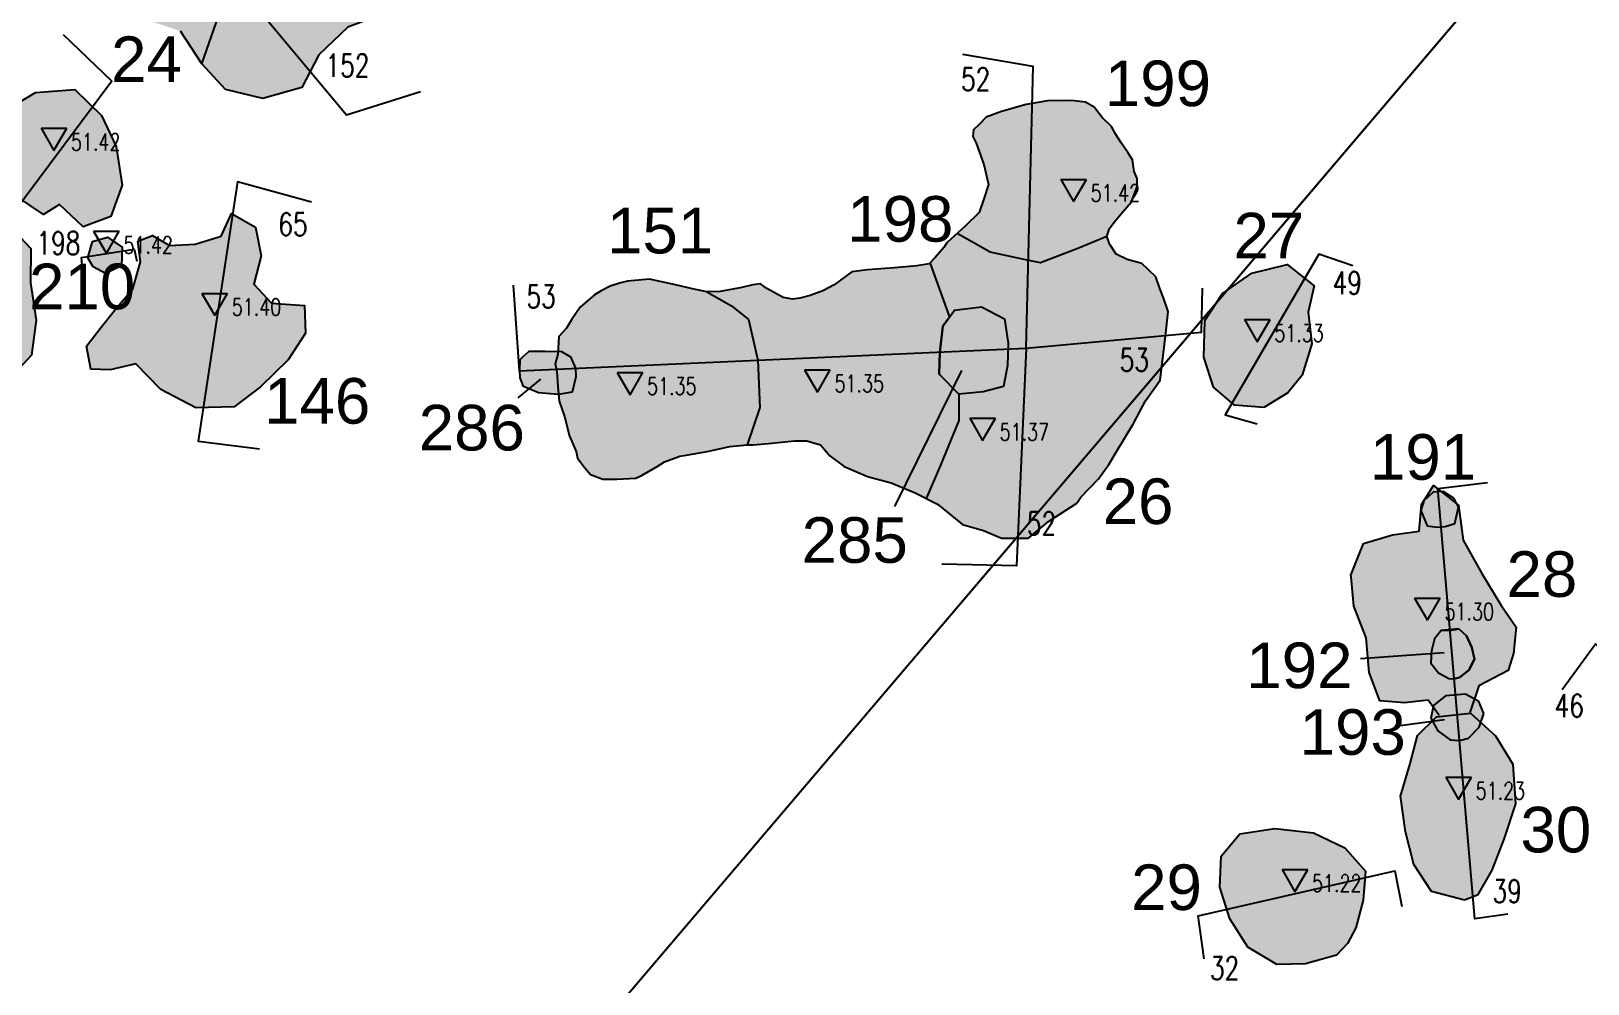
# Model space of a CAD drawing. Header units: millimetres. Extents: x 4462692 to 4462814, y 5793999 to 5794154.
# Drawn here: x 4462763.55 to 4462777.22, y 5794117.32 to 5794125.68 of the extents above; entities that cross this region are included whole.
import ezdxf

# ---------------------------------------------------------------- set-up
doc = ezdxf.new("R2010")
doc.units = ezdxf.units.MM
for name, color, linetype in [('00ProfilNr', 5, 'Continuous'), ('Befunde', 36, 'Continuous'), ('Befundnummern', 36, 'Continuous'), ('Flächengrenzen', 1, 'Continuous'), ('Gruben', 252, 'Continuous'), ('HÖHEN', 7, 'Continuous'), ('Pfosten', 254, 'Continuous'), ('Profile', 160, 'Continuous')]:
    doc.layers.add(name, color=color, linetype=linetype)
doc.styles.add('ROMANS', font='ROMANS.shx', dxfattribs={"width": 0.75})
doc.styles.get("Standard").update_dxf_attribs({"font": 'arial.ttf'})

# ---------------------------------------------------------------- blocks, each defined once
blk = doc.blocks.new('HP_FERTIG_OBERKANTE')
for p, q in [((-0.075, 0.1299), (0.075, 0.1299)), ((-0.075, 0.1299), (0, 0)), ((0, 0), (0.075, 0.1299))]:
    blk.add_line(p, q)
at = {"style": 'ROMANS', "width": 0.75}
blk.add_attdef('HÖHE', (0.1, 0), '', height=0.1, dxfattribs=at)

msp = doc.modelspace()

# ---------------------------------------------------------------- hatches: boundary and pattern name
at = {"layer": 'Gruben'}
h = msp.add_hatch(color=256, dxfattribs=at)
h.dxf.hatch_style = 1
h.paths.add_polyline_path([(4462778.433, 5794132.84), (4462778.134, 5794132.822), (4462777.84, 5794132.794), (4462777.668, 5794132.982), (4462777.642, 5794133.198), (4462777.483, 5794133.267), (4462777.51, 5794133.509), (4462777.622, 5794133.739), (4462777.838, 5794133.918), (4462778.119, 5794133.963), (4462778.382, 5794133.888), (4462778.614, 5794133.842), (4462778.785, 5794133.627), (4462778.891, 5794133.452), (4462778.814, 5794133.233), (4462778.666, 5794133.082)])
h.paths.add_polyline_path([(4462773.512, 5794123.029), (4462773.531, 5794123.221), (4462773.49, 5794123.34), (4462773.459, 5794123.422), (4462773.424, 5794123.524), (4462773.361, 5794123.584), (4462773.301, 5794123.641), (4462773.172, 5794123.678), (4462773.075, 5794123.723), (4462773.021, 5794123.808), (4462772.993, 5794123.88), (4462773.018, 5794123.95), (4462773.059, 5794124.006), (4462773.135, 5794124.097), (4462773.21, 5794124.182), (4462773.229, 5794124.229), (4462773.26, 5794124.314), (4462773.26, 5794124.387), (4462773.235, 5794124.449), (4462773.22, 5794124.553), (4462773.179, 5794124.616), (4462773.119, 5794124.701), (4462773.074, 5794124.775), (4462773.034, 5794124.844), (4462772.952, 5794124.923), (4462772.882, 5794125.014), (4462772.807, 5794125.058), (4462772.684, 5794125.074), (4462772.473, 5794125.069), (4462772.285, 5794125.038), (4462772.07, 5794124.976), (4462771.936, 5794124.926), (4462771.869, 5794124.859), (4462771.824, 5794124.814), (4462771.819, 5794124.756), (4462771.846, 5794124.698), (4462771.913, 5794124.51), (4462771.954, 5794124.336), (4462771.913, 5794124.21), (4462771.873, 5794124.09), (4462771.752, 5794123.973), (4462771.59, 5794123.824), (4462771.563, 5794123.784), (4462771.487, 5794123.694), (4462771.434, 5794123.64), (4462771.326, 5794123.622), (4462771.129, 5794123.605), (4462770.892, 5794123.587), (4462770.757, 5794123.569), (4462770.6, 5794123.455), (4462770.501, 5794123.402), (4462770.389, 5794123.361), (4462770.3, 5794123.339), (4462770.237, 5794123.33), (4462770.152, 5794123.344), (4462770.009, 5794123.424), (4462769.955, 5794123.464), (4462769.888, 5794123.455), (4462769.789, 5794123.433), (4462769.6, 5794123.397), (4462769.483, 5794123.393), (4462769.385, 5794123.415), (4462769.183, 5794123.46), (4462768.981, 5794123.504), (4462768.788, 5794123.487), (4462768.717, 5794123.469), (4462768.636, 5794123.442), (4462768.555, 5794123.402), (4462768.497, 5794123.366), (4462768.372, 5794123.258), (4462768.296, 5794123.147), (4462768.251, 5794123.075), (4462768.184, 5794123.003), (4462768.175, 5794122.847), (4462768.152, 5794122.762), (4462768.166, 5794122.695), (4462768.175, 5794122.56), (4462768.188, 5794122.435), (4462768.233, 5794122.301), (4462768.278, 5794122.126), (4462768.336, 5794121.992), (4462768.349, 5794121.934), (4462768.412, 5794121.849), (4462768.461, 5794121.791), (4462768.569, 5794121.75), (4462768.694, 5794121.75), (4462768.86, 5794121.759), (4462768.914, 5794121.786), (4462769.048, 5794121.862), (4462769.111, 5794121.902), (4462769.245, 5794121.952), (4462769.303, 5794121.961), (4462769.487, 5794121.992), (4462769.684, 5794122.037), (4462769.837, 5794122.05), (4462769.89, 5794122.05), (4462770.025, 5794122.064), (4462770.253, 5794122.086), (4462770.361, 5794122.086), (4462770.482, 5794122.05), (4462770.562, 5794121.956), (4462770.688, 5794121.862), (4462770.894, 5794121.772), (4462771.1, 5794121.718), (4462771.311, 5794121.629), (4462771.508, 5794121.53), (4462771.727, 5794121.351), (4462771.911, 5794121.298), (4462772.068, 5794121.233), (4462772.306, 5794121.233), (4462772.481, 5794121.377), (4462772.731, 5794121.538), (4462772.767, 5794121.591), (4462772.92, 5794121.753), (4462773.01, 5794121.879), (4462773.077, 5794121.987), (4462773.229, 5794122.237), (4462773.333, 5794122.436), (4462773.463, 5794122.619)])
h.paths.add_polyline_path([(4462774.373, 5794122.38), (4462774.115, 5794122.399), (4462773.931, 5794122.556), (4462773.846, 5794122.82), (4462773.853, 5794123.142), (4462774.008, 5794123.38), (4462774.267, 5794123.558), (4462774.577, 5794123.635), (4462774.815, 5794123.447), (4462774.76, 5794123.214), (4462774.792, 5794122.937), (4462774.708, 5794122.663), (4462774.582, 5794122.508)])
h = msp.add_hatch(color=256, dxfattribs=at)
h.dxf.hatch_style = 1
h.paths.add_polyline_path([(4462764.375, 5794125.883), (4462764.161, 5794126.076), (4462764.006, 5794126.376), (4462764.072, 5794126.637), (4462764.026, 5794126.941), (4462763.922, 5794127.195), (4462764.033, 5794127.501), (4462764.294, 5794127.624), (4462764.617, 5794127.68), (4462764.803, 5794127.606), (4462765.028, 5794127.314), (4462765.282, 5794127.132), (4462765.448, 5794126.941), (4462765.663, 5794126.975), (4462765.891, 5794127.145), (4462766.142, 5794127.333), (4462766.391, 5794127.512), (4462766.675, 5794127.546), (4462766.938, 5794127.384), (4462767.155, 5794127.154), (4462767.245, 5794126.783), (4462767.13, 5794126.456), (4462766.956, 5794126.139), (4462766.7, 5794125.854), (4462766.331, 5794125.717), (4462766.077, 5794125.473), (4462765.927, 5794125.186), (4462765.587, 5794125.09), (4462765.257, 5794125.169), (4462765.052, 5794125.395), (4462764.863, 5794125.682), (4462764.593, 5794125.772)])
h.paths.add_polyline_path([(4462764.934, 5794127.436), (4462764.803, 5794127.606), (4462764.617, 5794127.68), (4462764.294, 5794127.624), (4462764.033, 5794127.501), (4462763.922, 5794127.195), (4462764.026, 5794126.941), (4462764.072, 5794126.637), (4462764.376, 5794126.964), (4462764.525, 5794127.092)], flags=17)
h = msp.add_hatch(color=256, dxfattribs=at)
h.dxf.hatch_style = 1
h.paths.add_polyline_path([(4462758.09, 5794122.679), (4462758.037, 5794122.885), (4462758.049, 5794123.169), (4462758.14, 5794123.435), (4462758.286, 5794123.578), (4462758.548, 5794123.607), (4462758.826, 5794123.611), (4462759.106, 5794123.521), (4462759.29, 5794123.325), (4462759.398, 5794123.009), (4462759.429, 5794122.757), (4462759.413, 5794122.43), (4462759.193, 5794122.229), (4462758.865, 5794122.3), (4462758.597, 5794122.364), (4462758.404, 5794122.444), (4462758.223, 5794122.545)])
h.paths.add_polyline_path([(4462757.059, 5794123.908), (4462756.863, 5794124.031), (4462756.749, 5794124.279), (4462756.637, 5794124.558), (4462756.753, 5794124.782), (4462756.957, 5794124.895), (4462757.195, 5794125.013), (4462757.435, 5794125.013), (4462757.697, 5794124.866), (4462757.9, 5794124.629), (4462757.979, 5794124.397), (4462758.009, 5794124.075), (4462757.897, 5794123.848), (4462757.709, 5794123.729), (4462757.398, 5794123.699), (4462757.239, 5794123.809)])
h.paths.add_polyline_path([(4462761.95, 5794123.371), (4462762.099, 5794123.63), (4462762.264, 5794123.889), (4462762.482, 5794124.037), (4462762.72, 5794124.175), (4462763.051, 5794124.163), (4462763.317, 5794124.024), (4462763.549, 5794123.775), (4462763.546, 5794123.474), (4462763.598, 5794123.146), (4462763.557, 5794122.839), (4462763.333, 5794122.599), (4462763.018, 5794122.433), (4462762.628, 5794122.575), (4462762.329, 5794122.681), (4462762.067, 5794122.933), (4462761.973, 5794123.161)])
h.paths.add_polyline_path([(4462763.141, 5794124.848), (4462763.343, 5794124.995), (4462763.592, 5794125.143), (4462763.936, 5794125.17), (4462764.169, 5794124.941), (4462764.298, 5794124.668), (4462764.35, 5794124.331), (4462764.251, 5794124.054), (4462764.009, 5794123.965), (4462763.8, 5794124.161), (4462763.662, 5794124.073), (4462763.428, 5794124.229), (4462763.242, 5794124.44), (4462763.141, 5794124.674)])
h.paths.add_polyline_path([(4462764.293, 5794123.241), (4462764.446, 5794123.421), (4462764.511, 5794123.656), (4462764.489, 5794123.838), (4462764.619, 5794123.888), (4462764.768, 5794123.801), (4462764.992, 5794123.811), (4462765.219, 5794123.882), (4462765.31, 5794124.081), (4462765.523, 5794123.961), (4462765.57, 5794123.711), (4462765.508, 5794123.461), (4462765.663, 5794123.295), (4462765.951, 5794123.273), (4462765.96, 5794123.031), (4462765.808, 5794122.797), (4462765.567, 5794122.56), (4462765.335, 5794122.385), (4462764.998, 5794122.375), (4462764.691, 5794122.538), (4462764.471, 5794122.762), (4462764.245, 5794122.71), (4462764.077, 5794122.714), (4462764.038, 5794122.918), (4462764.166, 5794123.083)])
h.paths.add_polyline_path([(4462765.359, 5794126.094), (4462765.419, 5794126.496), (4462765.663, 5794126.975), (4462765.891, 5794127.145), (4462766.391, 5794127.512), (4462766.675, 5794127.546), (4462766.938, 5794127.384), (4462767.155, 5794127.154), (4462767.245, 5794126.783), (4462767.13, 5794126.456), (4462766.956, 5794126.139), (4462766.7, 5794125.854), (4462766.331, 5794125.717), (4462766.077, 5794125.473), (4462766.001, 5794125.327), (4462765.927, 5794125.186), (4462765.587, 5794125.09), (4462765.257, 5794125.169), (4462765.052, 5794125.395), (4462765.197, 5794125.812), (4462765.359, 5794126.094)])
h = msp.add_hatch(color=256, dxfattribs=at)
h.dxf.hatch_style = 1
h.paths.add_polyline_path([(4462776.132, 5794118.056), (4462776.131, 5794118.059), (4462775.842, 5794118.132), (4462775.689, 5794118.369), (4462775.615, 5794118.655), (4462775.571, 5794118.967), (4462775.655, 5794119.256), (4462775.721, 5794119.501), (4462775.886, 5794119.665), (4462776.186, 5794119.698), (4462776.404, 5794119.498), (4462776.556, 5794119.249), (4462776.58, 5794118.902), (4462776.478, 5794118.592), (4462776.374, 5794118.32), (4462776.247, 5794118.101)])
h.paths.add_polyline_path([(4462775.912, 5794119.675), (4462775.815, 5794119.811), (4462775.605, 5794119.787), (4462775.389, 5794119.804), (4462775.295, 5794120.053), (4462775.271, 5794120.357), (4462775.162, 5794120.635), (4462775.139, 5794120.893), (4462775.135, 5794120.908), (4462775.246, 5794121.185), (4462775.5, 5794121.261), (4462775.734, 5794121.293), (4462775.755, 5794121.528), (4462775.862, 5794121.693), (4462776.08, 5794121.521), (4462776.12, 5794121.214), (4462776.284, 5794120.921), (4462776.453, 5794120.647), (4462776.586, 5794120.452), (4462776.563, 5794120.221), (4462776.517, 5794120.07), (4462776.258, 5794119.936), (4462776.181, 5794119.702)])
h = msp.add_hatch(color=256, dxfattribs=at)
h.dxf.hatch_style = 1
h.paths.add_polyline_path([(4462775.39, 5794116.064), (4462775.151, 5794116.106), (4462774.963, 5794116.281), (4462774.844, 5794116.58), (4462774.993, 5794116.844), (4462775.253, 5794117.025), (4462775.51, 5794117.115), (4462775.784, 5794117.183), (4462775.964, 5794116.944), (4462775.91, 5794116.679), (4462775.742, 5794116.46), (4462775.56, 5794116.206), (4462775.42, 5794116.069)])
h.paths.add_polyline_path([(4462775.009, 5794117.574), (4462774.738, 5794117.498), (4462774.485, 5794117.492), (4462774.231, 5794117.644), (4462774.072, 5794117.891), (4462773.987, 5794118.171), (4462773.996, 5794118.441), (4462774.162, 5794118.637), (4462774.467, 5794118.686), (4462774.807, 5794118.648), (4462775.082, 5794118.516), (4462775.263, 5794118.309), (4462775.244, 5794118.055), (4462775.179, 5794117.814), (4462775.106, 5794117.674)])
h.paths.add_polyline_path([(4462775.76, 5794115.098), (4462776.047, 5794115.018), (4462776.358, 5794115.144), (4462776.553, 5794115.379), (4462776.705, 5794115.668), (4462776.823, 5794116.013), (4462776.849, 5794116.323), (4462776.793, 5794116.602), (4462776.628, 5794116.806), (4462776.366, 5794116.819), (4462776.108, 5794116.7), (4462775.872, 5794116.496), (4462775.663, 5794116.197), (4462775.52, 5794115.904), (4462775.445, 5794115.608), (4462775.526, 5794115.283)])
at = {"layer": 'Pfosten'}
h = msp.add_hatch(color=256, dxfattribs=at)
h.dxf.hatch_style = 1
h.paths.add_polyline_path([(4462764.05, 5794123.692), (4462764.092, 5794123.835), (4462764.223, 5794123.873), (4462764.352, 5794123.787), (4462764.346, 5794123.622), (4462764.206, 5794123.554), (4462764.096, 5794123.613)])
h = msp.add_hatch(color=256, dxfattribs=at)
h.dxf.hatch_style = 1
h.paths.add_polyline_path([(4462767.841, 5794122.705), (4462767.846, 5794122.8), (4462767.87, 5794122.827), (4462767.924, 5794122.872), (4462768.068, 5794122.872), (4462768.207, 5794122.87), (4462768.285, 5794122.823), (4462768.331, 5794122.724), (4462768.334, 5794122.647), (4462768.3, 5794122.514), (4462768.182, 5794122.494), (4462768.007, 5794122.508), (4462767.874, 5794122.562), (4462767.846, 5794122.638)])
h = msp.add_hatch(color=256, dxfattribs=at)
h.dxf.hatch_style = 1
h.paths.add_polyline_path([(4462775.857, 5794121.635), (4462775.775, 5794121.559), (4462775.749, 5794121.476), (4462775.804, 5794121.341), (4462775.893, 5794121.328), (4462775.963, 5794121.334), (4462776.048, 5794121.362), (4462776.08, 5794121.504), (4462776.041, 5794121.581), (4462775.946, 5794121.643)])
h = msp.add_hatch(color=256, dxfattribs=at)
h.dxf.hatch_style = 1
h.paths.add_polyline_path([(4462776.084, 5794120.436), (4462775.927, 5794120.423), (4462775.87, 5794120.35), (4462775.843, 5794120.244), (4462775.838, 5794120.136), (4462775.904, 5794120.05), (4462775.995, 5794120.001), (4462776.042, 5794119.999), (4462776.089, 5794120.009), (4462776.17, 5794120.073), (4462776.22, 5794120.169), (4462776.197, 5794120.274), (4462776.152, 5794120.374)])
h = msp.add_hatch(color=256, dxfattribs=at)
h.dxf.hatch_style = 1
h.paths.add_polyline_path([(4462776.302, 5794119.693), (4462776.26, 5794119.798), (4462776.143, 5794119.863), (4462775.966, 5794119.848), (4462775.862, 5794119.764), (4462775.839, 5794119.653), (4462775.898, 5794119.543), (4462776.007, 5794119.463), (4462776.089, 5794119.458), (4462776.168, 5794119.477), (4462776.262, 5794119.574)])

# ---------------------------------------------------------------- linework, layer by layer
at = {"layer": 'Befunde'}
for points, elevation in [([(4462765.359, 5794126.094), (4462765.419, 5794126.496), (4462765.663, 5794126.975), (4462765.891, 5794127.145), (4462766.391, 5794127.512), (4462766.675, 5794127.546), (4462766.938, 5794127.384), (4462767.155, 5794127.154), (4462767.245, 5794126.783), (4462767.13, 5794126.456), (4462766.956, 5794126.139), (4462766.7, 5794125.854), (4462766.331, 5794125.717), (4462766.077, 5794125.473), (4462766.001, 5794125.327), (4462765.927, 5794125.186), (4462765.587, 5794125.09), (4462765.257, 5794125.169), (4462765.052, 5794125.395), (4462765.197, 5794125.812), (4462765.359, 5794126.094)], 51.59), ([(4462773.512, 5794123.029), (4462773.531, 5794123.221), (4462773.49, 5794123.34), (4462773.459, 5794123.422), (4462773.424, 5794123.524), (4462773.361, 5794123.584), (4462773.301, 5794123.641), (4462773.172, 5794123.678), (4462773.075, 5794123.723), (4462773.021, 5794123.808), (4462772.993, 5794123.88), (4462773.018, 5794123.95), (4462773.059, 5794124.006), (4462773.135, 5794124.097), (4462773.21, 5794124.182), (4462773.229, 5794124.229), (4462773.26, 5794124.314), (4462773.26, 5794124.387), (4462773.235, 5794124.449), (4462773.22, 5794124.553), (4462773.179, 5794124.616), (4462773.119, 5794124.701), (4462773.074, 5794124.775), (4462773.034, 5794124.844), (4462772.952, 5794124.923), (4462772.882, 5794125.014), (4462772.807, 5794125.058), (4462772.684, 5794125.074), (4462772.473, 5794125.069), (4462772.285, 5794125.038), (4462772.07, 5794124.976), (4462771.936, 5794124.926), (4462771.869, 5794124.859), (4462771.824, 5794124.814), (4462771.819, 5794124.756), (4462771.846, 5794124.698), (4462771.913, 5794124.51), (4462771.954, 5794124.336), (4462771.913, 5794124.21), (4462771.873, 5794124.09), (4462771.752, 5794123.973), (4462771.59, 5794123.824), (4462771.563, 5794123.784), (4462771.487, 5794123.694), (4462771.434, 5794123.64), (4462771.326, 5794123.622), (4462771.129, 5794123.605), (4462770.892, 5794123.587), (4462770.757, 5794123.569), (4462770.6, 5794123.455), (4462770.501, 5794123.402), (4462770.389, 5794123.361), (4462770.3, 5794123.339), (4462770.237, 5794123.33), (4462770.152, 5794123.344), (4462770.009, 5794123.424), (4462769.955, 5794123.464), (4462769.888, 5794123.455), (4462769.789, 5794123.433), (4462769.6, 5794123.397), (4462769.483, 5794123.393), (4462769.385, 5794123.415), (4462769.183, 5794123.46), (4462768.981, 5794123.504), (4462768.788, 5794123.487), (4462768.717, 5794123.469), (4462768.636, 5794123.442), (4462768.555, 5794123.402), (4462768.497, 5794123.366), (4462768.372, 5794123.258), (4462768.296, 5794123.147), (4462768.251, 5794123.075), (4462768.184, 5794123.003), (4462768.175, 5794122.847), (4462768.152, 5794122.762), (4462768.166, 5794122.695), (4462768.175, 5794122.56), (4462768.188, 5794122.435), (4462768.233, 5794122.301), (4462768.278, 5794122.126), (4462768.336, 5794121.992), (4462768.349, 5794121.934), (4462768.412, 5794121.849), (4462768.461, 5794121.791), (4462768.569, 5794121.75), (4462768.694, 5794121.75), (4462768.86, 5794121.759), (4462768.914, 5794121.786), (4462769.048, 5794121.862), (4462769.111, 5794121.902), (4462769.245, 5794121.952), (4462769.303, 5794121.961), (4462769.487, 5794121.992), (4462769.684, 5794122.037), (4462769.837, 5794122.05), (4462769.89, 5794122.05), (4462770.025, 5794122.064), (4462770.253, 5794122.086), (4462770.361, 5794122.086), (4462770.482, 5794122.05), (4462770.562, 5794121.956), (4462770.688, 5794121.862), (4462770.894, 5794121.772), (4462771.1, 5794121.718), (4462771.311, 5794121.629), (4462771.508, 5794121.53), (4462771.727, 5794121.351), (4462771.911, 5794121.298), (4462772.068, 5794121.233), (4462772.306, 5794121.233), (4462772.481, 5794121.377), (4462772.731, 5794121.538), (4462772.767, 5794121.591), (4462772.92, 5794121.753), (4462773.01, 5794121.879), (4462773.077, 5794121.987), (4462773.229, 5794122.237), (4462773.333, 5794122.436), (4462773.463, 5794122.619)], 0.14), ([(4462772.129, 5794122.943), (4462772.123, 5794122.747), (4462772.087, 5794122.564), (4462771.909, 5794122.516), (4462771.696, 5794122.497), (4462771.523, 5794122.67), (4462771.528, 5794122.865), (4462771.553, 5794123.093), (4462771.658, 5794123.233), (4462771.894, 5794123.262), (4462772.097, 5794123.156)], 51.457), ([(4462767.841, 5794122.705), (4462767.846, 5794122.8), (4462767.87, 5794122.827), (4462767.924, 5794122.872), (4462768.068, 5794122.872), (4462768.207, 5794122.87), (4462768.285, 5794122.823), (4462768.331, 5794122.724), (4462768.334, 5794122.647), (4462768.3, 5794122.514), (4462768.182, 5794122.494), (4462768.007, 5794122.508), (4462767.874, 5794122.562), (4462767.846, 5794122.638), (4462767.841, 5794122.705)], 51.544), ([(4462775.857, 5794121.635), (4462775.857, 5794121.635), (4462775.775, 5794121.559), (4462775.749, 5794121.476), (4462775.804, 5794121.341), (4462775.893, 5794121.328), (4462775.963, 5794121.334), (4462776.048, 5794121.362), (4462776.08, 5794121.504), (4462776.041, 5794121.581), (4462775.946, 5794121.643), (4462775.857, 5794121.635)], 51.426), ([(4462775.857, 5794121.635), (4462775.857, 5794121.635), (4462775.775, 5794121.559), (4462775.749, 5794121.476), (4462775.804, 5794121.341), (4462775.893, 5794121.328), (4462775.963, 5794121.334), (4462776.048, 5794121.362), (4462776.08, 5794121.504), (4462776.041, 5794121.581), (4462775.946, 5794121.643), (4462775.857, 5794121.635)], 51.426), ([(4462776.084, 5794120.436), (4462775.927, 5794120.423), (4462775.87, 5794120.35), (4462775.843, 5794120.244), (4462775.838, 5794120.136), (4462775.904, 5794120.05), (4462775.995, 5794120.001), (4462776.042, 5794119.999), (4462776.089, 5794120.009), (4462776.17, 5794120.073), (4462776.22, 5794120.169), (4462776.197, 5794120.274), (4462776.152, 5794120.374)], 51.427), ([(4462776.302, 5794119.693), (4462776.26, 5794119.798), (4462776.143, 5794119.863), (4462775.966, 5794119.848), (4462775.862, 5794119.764), (4462775.839, 5794119.653), (4462775.898, 5794119.543), (4462776.007, 5794119.463), (4462776.089, 5794119.458), (4462776.168, 5794119.477), (4462776.262, 5794119.574)], 51.373), ([(4462776.302, 5794119.693), (4462776.26, 5794119.798), (4462776.143, 5794119.863), (4462775.966, 5794119.848), (4462775.862, 5794119.764), (4462775.839, 5794119.653), (4462775.898, 5794119.543), (4462776.007, 5794119.463), (4462776.089, 5794119.458), (4462776.168, 5794119.477), (4462776.262, 5794119.574)], 51.373)]:
    msp.add_lwpolyline(points, close=True, dxfattribs=dict(at, elevation=elevation))
at = {"layer": 'Befunde', "elevation": 0.14}
for points in [[(4462772.993, 5794123.88), (4462772.739, 5794123.773), (4462772.413, 5794123.647), (4462772.295, 5794123.672), (4462771.969, 5794123.742), (4462771.679, 5794123.906)], [(4462771.443, 5794123.642), (4462771.612, 5794123.172), (4462771.553, 5794123.093), (4462771.528, 5794122.865), (4462771.523, 5794122.67), (4462771.696, 5794122.497), (4462771.696, 5794122.265), (4462771.533, 5794121.872), (4462771.407, 5794121.581)], [(4462769.483, 5794123.393), (4462769.7, 5794123.27), (4462769.85, 5794123.152), (4462769.93, 5794122.794), (4462769.949, 5794122.378), (4462769.837, 5794122.05)], [(4462775.221, 5794120.177), (4462775.956, 5794120.228)], [(4462775.569, 5794119.588), (4462775.957, 5794119.64)]]:
    msp.add_lwpolyline(points, dxfattribs=at)
at = {"layer": 'Befunde'}
for points in [[(4462766.331, 5794125.717, 51.601), (4462766.077, 5794125.473, 51.557), (4462765.927, 5794125.186, 51.55), (4462765.587, 5794125.09, 51.542), (4462765.257, 5794125.169, 51.538), (4462765.052, 5794125.395, 51.574), (4462764.863, 5794125.682, 51.582)], [(4462775.912, 5794119.675, 51.363), (4462775.815, 5794119.811, 51.393), (4462775.605, 5794119.787, 51.378), (4462775.389, 5794119.804, 51.371), (4462775.295, 5794120.053, 51.416), (4462775.271, 5794120.357, 51.415), (4462775.162, 5794120.635, 51.428), (4462775.139, 5794120.893, 51.436), (4462775.135, 5794120.908, 51.436), (4462775.246, 5794121.185, 51.435), (4462775.5, 5794121.261, 51.423), (4462775.734, 5794121.293, 51.423), (4462775.755, 5794121.528, 51.422), (4462775.862, 5794121.693, 51.417), (4462776.08, 5794121.521, 51.405), (4462776.12, 5794121.214, 51.392), (4462776.284, 5794120.921, 51.394), (4462776.453, 5794120.647, 51.373), (4462776.586, 5794120.452, 51.389), (4462776.563, 5794120.221, 51.366), (4462776.517, 5794120.07, 51.367), (4462776.258, 5794119.936, 51.379), (4462776.181, 5794119.702, 51.383)], [(4462776.006, 5794120.423, 51.419), (4462775.927, 5794120.423, 51.427), (4462775.87, 5794120.35, 51.428), (4462775.843, 5794120.244, 51.42), (4462775.838, 5794120.136, 51.403), (4462775.904, 5794120.05, 51.395), (4462775.995, 5794120.001, 51.408), (4462776.042, 5794119.999, 51.404)], [(4462776.006, 5794120.423, 51.419), (4462776.084, 5794120.436, 51.427), (4462776.152, 5794120.374, 51.428), (4462776.197, 5794120.274, 51.42), (4462776.22, 5794120.169, 51.403), (4462776.17, 5794120.073, 51.395), (4462776.089, 5794120.009, 51.408), (4462776.042, 5794119.999, 51.404)]]:
    msp.add_polyline3d(points, dxfattribs=at)
for points in [[(4462763.141, 5794124.848, 51.582), (4462763.343, 5794124.995, 51.606), (4462763.592, 5794125.143, 51.603), (4462763.936, 5794125.17, 51.564), (4462764.169, 5794124.941, 51.538), (4462764.298, 5794124.668, 51.562), (4462764.35, 5794124.331, 51.566), (4462764.251, 5794124.054, 51.563), (4462764.009, 5794123.965, 51.555), (4462763.8, 5794124.161, 51.571), (4462763.662, 5794124.073, 51.585), (4462763.428, 5794124.229, 51.561), (4462763.242, 5794124.44, 51.581), (4462763.141, 5794124.674, 51.601)], [(4462761.95, 5794123.371, 51.604), (4462762.099, 5794123.63, 51.627), (4462762.264, 5794123.889, 51.633), (4462762.482, 5794124.037, 51.649), (4462762.72, 5794124.175, 51.65), (4462763.051, 5794124.163, 51.599), (4462763.317, 5794124.024, 51.596), (4462763.549, 5794123.775, 51.601), (4462763.546, 5794123.474, 51.576), (4462763.598, 5794123.146, 51.562), (4462763.557, 5794122.839, 51.574), (4462763.333, 5794122.599, 51.573), (4462763.018, 5794122.433, 51.579), (4462762.628, 5794122.575, 51.6), (4462762.329, 5794122.681, 51.6), (4462762.067, 5794122.933, 51.611), (4462761.973, 5794123.161, 51.617)], [(4462764.293, 5794123.241, 51.546), (4462764.446, 5794123.421, 51.576), (4462764.511, 5794123.656, 51.579), (4462764.489, 5794123.838, 51.566), (4462764.619, 5794123.888, 51.572), (4462764.768, 5794123.801, 51.577), (4462764.992, 5794123.811, 51.568), (4462765.219, 5794123.882, 51.556), (4462765.31, 5794124.081, 51.554), (4462765.523, 5794123.961, 51.535), (4462765.57, 5794123.711, 51.538), (4462765.508, 5794123.461, 51.532), (4462765.663, 5794123.295, 51.52), (4462765.951, 5794123.273, 51.499), (4462765.96, 5794123.031, 51.508), (4462765.808, 5794122.797, 51.504), (4462765.567, 5794122.56, 51.519), (4462765.335, 5794122.385, 51.517), (4462764.998, 5794122.375, 51.515), (4462764.691, 5794122.538, 51.53), (4462764.471, 5794122.762, 51.527), (4462764.245, 5794122.71, 51.545), (4462764.077, 5794122.714, 51.544), (4462764.038, 5794122.918, 51.556), (4462764.166, 5794123.083, 51.552)], [(4462764.05, 5794123.692, 51.561), (4462764.092, 5794123.835, 51.562), (4462764.223, 5794123.873, 51.56), (4462764.352, 5794123.787, 51.577), (4462764.346, 5794123.622, 51.575), (4462764.206, 5794123.554, 51.567), (4462764.096, 5794123.613, 51.556)], [(4462774.373, 5794122.38, 51.44), (4462774.115, 5794122.399, 51.437), (4462773.931, 5794122.556, 51.446), (4462773.846, 5794122.82, 51.462), (4462773.853, 5794123.142, 51.486), (4462774.008, 5794123.38, 51.503), (4462774.267, 5794123.558, 51.486), (4462774.577, 5794123.635, 51.476), (4462774.815, 5794123.447, 51.456), (4462774.76, 5794123.214, 51.441), (4462774.792, 5794122.937, 51.451), (4462774.708, 5794122.663, 51.443), (4462774.582, 5794122.508, 51.446)], [(4462776.132, 5794118.056, 51.326), (4462776.131, 5794118.059, 51.326), (4462775.842, 5794118.132, 51.341), (4462775.689, 5794118.369, 51.351), (4462775.615, 5794118.655, 51.356), (4462775.571, 5794118.967, 51.346), (4462775.655, 5794119.256, 51.343), (4462775.721, 5794119.501, 51.363), (4462775.886, 5794119.665, 51.372), (4462776.186, 5794119.698, 51.38), (4462776.404, 5794119.498, 51.36), (4462776.556, 5794119.249, 51.336), (4462776.58, 5794118.902, 51.328), (4462776.478, 5794118.592, 51.317), (4462776.374, 5794118.32, 51.319), (4462776.247, 5794118.101, 51.322)], [(4462775.009, 5794117.574, 51.322), (4462774.738, 5794117.498, 51.319), (4462774.485, 5794117.492, 51.332), (4462774.231, 5794117.644, 51.373), (4462774.072, 5794117.891, 51.379), (4462773.987, 5794118.171, 51.367), (4462773.996, 5794118.441, 51.365), (4462774.162, 5794118.637, 51.396), (4462774.467, 5794118.686, 51.353), (4462774.807, 5794118.648, 51.333), (4462775.082, 5794118.516, 51.335), (4462775.263, 5794118.309, 51.338), (4462775.244, 5794118.055, 51.324), (4462775.179, 5794117.814, 51.344), (4462775.106, 5794117.674, 51.337)]]:
    msp.add_polyline3d(points, close=True, dxfattribs=at)
at = {"layer": 'Befundnummern', "elevation": 0.14}
for points in [[(4462767.828, 5794122.463), (4462768.027, 5794122.627)], [(4462771.134, 5794121.509), (4462771.721, 5794122.703)]]:
    msp.add_lwpolyline(points, dxfattribs=at)
at = {"layer": 'Flächengrenzen', "elevation": 52.354}
msp.add_lwpolyline([(4462727.191, 5794121.278), (4462753.306, 5794099.047), (4462781.379, 5794132.022), (4462755.232, 5794154.292), (4462727.191, 5794121.278)], close=True, dxfattribs=at)
at = {"layer": 'Flächengrenzen'}
msp.add_polyline3d([(4462747.948, 5794092.615, 53.375), (4462749.364, 5794091.78, 53.381), (4462752.796, 5794088.728, 53.411), (4462749.992, 5794085.595, 53.476), (4462756.018, 5794079.136, 53.547), (4462761.4, 5794074.807, 53.588), (4462766.782, 5794070.477, 53.629), (4462774.514, 5794059.838, 53.758), (4462774.514, 5794059.838, 53.758), (4462778.509, 5794061.892, 53.704), (4462787.687, 5794073.146, 53.477), (4462798.891, 5794085.742, 53.218), (4462813.657, 5794102.115, 52.88), (4462781.384, 5794132.022, 52.572), (4462753.311, 5794099.048, 53.244), (4462747.948, 5794092.615, 53.375)], close=True, dxfattribs=at)
at = {"layer": 'Profile'}
for points in [[(4462766.969, 5794125.149, 0.14), (4462766.321, 5794124.944, 51.59), (4462765.68, 5794125.711, 51.59), (4462763.998, 5794127.721, 51.59), (4462764.302, 5794127.957, 0.14)], [(4462763.833, 5794125.651, 51.625), (4462764.26, 5794125.243, 51.588), (4462762.324, 5794122.652, 51.59), (4462761.841, 5794122.97, 51.609)], [(4462767.782, 5794123.453, 51.497), (4462767.836, 5794122.7, 51.548), (4462772.285, 5794122.899, 51.552), (4462772.346, 5794125.371, 51.544), (4462771.73, 5794125.476, 51.569)], [(4462766.013, 5794124.18, 51.534), (4462765.364, 5794124.36, 51.536), (4462765.019, 5794122.082, 51.51), (4462765.557, 5794122.017, 51.555)], [(4462764.004, 5794123.596, 51.564), (4462763.994, 5794123.696, 51.568), (4462764.458, 5794123.767, 51.581), (4462764.48, 5794123.662, 51.582)], [(4462775.152, 5794123.623, 51.468), (4462774.854, 5794123.725, 51.488), (4462774.031, 5794122.313, 51.437), (4462774.314, 5794122.235, 51.457)], [(4462772.285, 5794122.899, 51.552), (4462773.826, 5794123.04, 51.457), (4462773.834, 5794123.426, 51.468)], [(4462772.285, 5794122.899, 51.552), (4462772.202, 5794120.988, 51.496), (4462771.545, 5794121.005, 51.478)], [(4462776.514, 5794117.934, 51.326), (4462776.223, 5794117.893, 51.327), (4462775.899, 5794121.669, 51.433), (4462776.334, 5794121.722, 51.446)], [(4462776.991, 5794119.905, 51.359), (4462777.282, 5794120.305, 51.348), (4462778.24, 5794119.272, 51.347), (4462777.885, 5794116.389, 51.327), (4462777.353, 5794116.473, 51.315)], [(4462773.848, 5794117.542, 51.404), (4462773.795, 5794117.918, 51.39), (4462775.521, 5794118.314, 51.359), (4462775.582, 5794118, 51.337)]]:
    msp.add_polyline3d(points, dxfattribs=at)

# ---------------------------------------------------------------- block references
at = {"layer": 'HÖHEN', "xscale": 1.5, "yscale": 1.5, "zscale": 1.5}
for p, values in [((4462763.752, 5794124.634, 51.559), {'HÖHE': '51.42'}), ((4462772.702, 5794124.186, 51.563), {'HÖHE': '51.42'}), ((4462764.213, 5794123.73, 51.574), {'HÖHE': '51.42'}), ((4462765.164, 5794123.185, 51.613), {'HÖHE': '51.40'}), ((4462774.314, 5794122.956, 51.471), {'HÖHE': '51.33'}), ((4462768.809, 5794122.491, 51.49), {'HÖHE': '51.35'}), ((4462770.454, 5794122.514, 51.487), {'HÖHE': '51.35'}), ((4462771.903, 5794122.089, 51.509), {'HÖHE': '51.37'}), ((4462775.808, 5794120.512, 51.437), {'HÖHE': '51.30'}), ((4462776.081, 5794118.94, 51.369), {'HÖHE': '51.23'}), ((4462774.645, 5794118.13, 51.363), {'HÖHE': '51.22'})]:
    msp.add_blockref('HP_FERTIG_OBERKANTE', p, dxfattribs=at).add_auto_attribs(values)

# ---------------------------------------------------------------- texts
at = {"layer": '00ProfilNr', "style": 'ROMANS', "width": 0.75}
for s, p in [('152', (4462766.136, 5794125.28, 0.14)), ('52', (4462771.714, 5794125.16, 51.373)), ('65', (4462765.722, 5794123.886, 51.373)), ('198', (4462763.599, 5794123.722, 51.373)), ('49', (4462774.976, 5794123.372, 0.14)), ('53', (4462767.9, 5794123.253, 51.373)), ('53', (4462773.107, 5794122.697, 51.373)), ('52', (4462772.292, 5794121.262, 51.373)), ('46', (4462776.924, 5794119.662, 0.14)), ('39', (4462776.379, 5794118.034, 0.14)), ('32', (4462773.899, 5794117.359, 51.373))]:
    msp.add_text(s, height=0.2, dxfattribs=at).set_placement(p)
at = {"layer": 'Befundnummern'}
for s, p in [('24', (4462764.254, 5794125.235, 0.14)), ('199', (4462772.976, 5794125.023, 0.14)), ('198', (4462770.715, 5794123.834, 0.14)), ('151', (4462768.607, 5794123.731, 0.14)), ('27', (4462774.105, 5794123.687, 0.14)), ('210', (4462763.534, 5794123.241, 0.14)), ('146', (4462765.597, 5794122.237, 0.14)), ('286', (4462766.954, 5794122.002, 0.14)), ('191', (4462775.303, 5794121.745, 0.14)), ('26', (4462772.957, 5794121.356, 0.14)), ('285', (4462770.315, 5794121.016, 0.14)), ('28', (4462776.502, 5794120.717, 0.14)), ('192', (4462774.218, 5794119.916, 0.14)), ('193', (4462774.686, 5794119.331, 0.14)), ('30', (4462776.624, 5794118.475, 0.14)), ('29', (4462773.207, 5794117.969, 0.14))]:
    msp.add_text(s, height=0.4, dxfattribs=at).set_placement(p)

doc.saveas('drawing.dxf')
